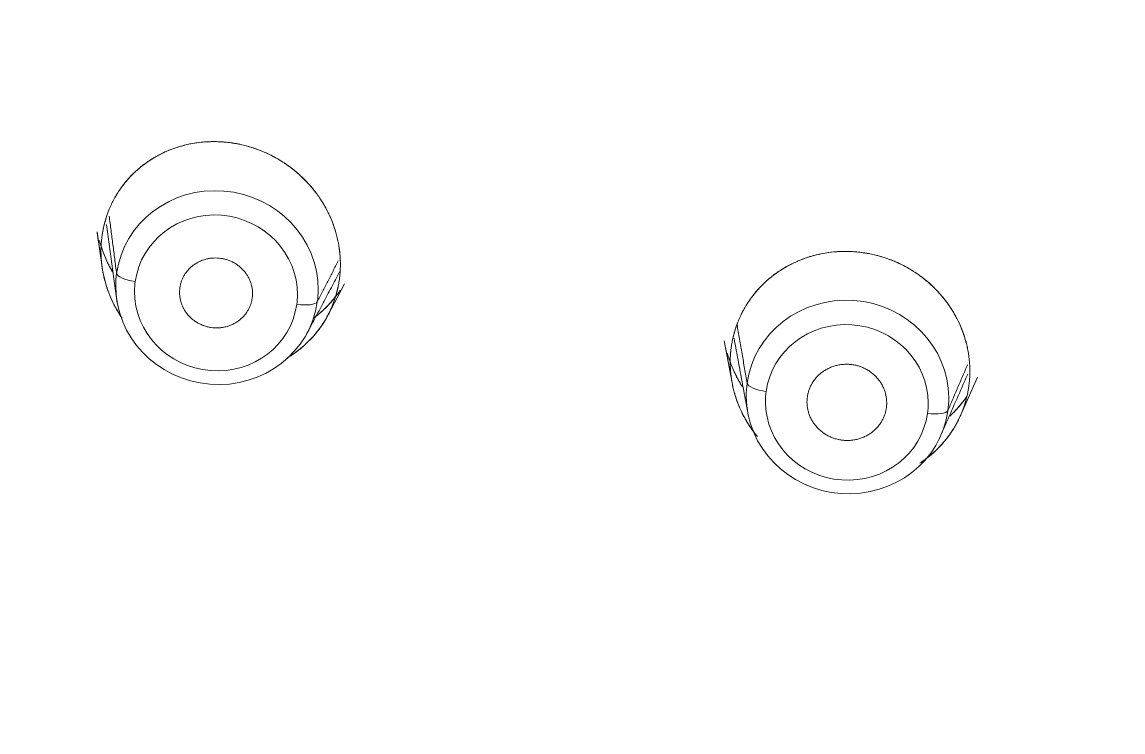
# Model space of a CAD drawing. Extents: x 6453 to 7582, y 0 to 827.
# Drawn here: x 6916.66 to 6933.23, y 492.23 to 502.9 of the extents above; entities that cross this region are included whole.
import ezdxf

# ---------------------------------------------------------------- set-up
doc = ezdxf.new("R2010")
doc.units = 0
doc.header["$LTSCALE"] = 30
doc.header["$MEASUREMENT"] = 0
doc.linetypes.add('HIDDEN2', pattern=[4.7625, 3.175, -1.5875])
doc.layers.add('1', color=7, linetype='CONTINUOUS')
doc.layers.add('2', color=1, linetype='HIDDEN2')

msp = doc.modelspace()

# ---------------------------------------------------------------- linework, layer by layer
at = {"layer": '1', "color": 7, "linetype": 'Continuous', "lineweight": 18}
for p, q in [((6917.792, 499.747), (6917.866, 499.217)), ((6917.794, 499.731), (6917.866, 499.217)), ((6921.261, 498.488), (6921.514, 498.964)), ((6921.261, 498.488), (6921.514, 498.964)), ((6921.257, 498.48), (6921.261, 498.488)), ((6927.228, 498.106), (6927.345, 497.475)), ((6927.245, 498.013), (6927.345, 497.475)), ((6930.781, 496.983), (6931.037, 497.563)), ((6930.783, 496.987), (6931.037, 497.563))]:
    msp.add_line(p, q, dxfattribs=at)
for centre, major_axis, ratio, start_param, end_param in [((6959.952, 496.519), (-59.628, 0), 0.953717, 3.141593, 6.283185), ((6959.952, 496.519), (-59.628, 0), 0.953717, 3.141593, 6.274276), ((6919.594, 498.908), (-1.502, 0.265), 0.954464, 3.300301, 6.319119), ((6919.594, 498.908), (1.502, -0.265), 0.954464, 3.177526, 3.300301), ((6919.594, 498.908), (1.502, -0.265), 0.954464, 3.300301, 6.319119), ((6919.594, 498.908), (-1.502, 0.265), 0.954464, 3.177526, 3.300301), ((6929.081, 497.263), (-1.514, 0.177), 0.954506, 3.257215, 6.263258), ((6929.081, 497.263), (-1.514, 0.177), 0.954506, 6.263258, 6.398807), ((6929.081, 497.263), (-1.514, 0.177), 0.954506, 0.115622, 3.121665), ((6929.081, 497.263), (-1.514, 0.177), 0.954506, 3.121665, 3.257215), ((6959.952, 496.519), (-59.628, 0), 0.953717, 0, 1.529457), ((6959.952, 496.519), (-59.628, 0), 0.953717, 0, 1.529457)]:
    msp.add_ellipse(centre, major_axis=major_axis, ratio=ratio, start_param=start_param, end_param=end_param, dxfattribs=at)
at = {"layer": '1', "color": 7, "linetype": 'Continuous', "lineweight": 13}
for centre, major_axis, ratio, start_param, end_param in [((6919.58, 498.828), (1.208, -0.213), 0.954464, 0.158708, 3.177526), ((6918.381, 499.088), (0.297, -0.041), 0.298133, 3.222548, 4.701161), ((6919.58, 498.828), (1.208, -0.213), 0.954464, 3.177526, 3.300301), ((6919.58, 498.828), (1.208, -0.213), 0.954464, 3.300301, 6.319119), ((6919.58, 498.828), (1.208, -0.213), 0.954464, 0.035933, 0.158708), ((6920.81, 498.744), (0.297, -0.041), 0.298133, 4.701161, 6.179774), ((6929.071, 497.182), (-1.217, 0.142), 0.954506, 3.257215, 6.263258), ((6927.868, 497.436), (-0.297, 0.041), 0.298133, 0.094333, 1.577021), ((6929.071, 497.182), (-1.217, 0.142), 0.954506, 6.263258, 6.398807), ((6929.071, 497.182), (-1.217, 0.142), 0.954506, 0.115622, 3.121665), ((6929.071, 497.182), (-1.217, 0.142), 0.954506, 3.121665, 3.257215), ((6930.296, 497.106), (0.297, -0.041), 0.298133, 4.718614, 6.201302)]:
    msp.add_ellipse(centre, major_axis=major_axis, ratio=ratio, start_param=start_param, end_param=end_param, dxfattribs=at)
at = {"layer": '1', "color": 7, "linetype": 'Continuous', "lineweight": 18}
for points, knots in [([(6962.419, 439.668), (6962.999, 439.691), (6964.676, 439.78), (6967.443, 440.04), (6970.703, 440.52), (6973.93, 441.172), (6977.115, 441.992), (6980.248, 442.979), (6983.318, 444.129), (6986.318, 445.439), (6989.237, 446.905), (6992.067, 448.523), (6994.799, 450.287), (6997.425, 452.192), (6999.937, 454.232), (7002.327, 456.402), (7004.588, 458.694), (7006.713, 461.101), (7008.695, 463.617), (7010.529, 466.233), (7012.208, 468.942), (7013.729, 471.735), (7015.085, 474.604), (7016.274, 477.54), (7017.291, 480.534), (7018.133, 483.576), (7018.799, 486.659), (7019.284, 489.772), (7019.59, 492.905), (7019.713, 496.05), (7019.655, 499.196), (7019.414, 502.335), (7018.993, 505.456), (7018.391, 508.55), (7017.612, 511.608), (7016.657, 514.62), (7015.53, 517.578), (7014.233, 520.471), (7012.77, 523.292), (7011.147, 526.031), (7009.368, 528.681), (7007.439, 531.234), (7005.364, 533.681), (7003.152, 536.015), (7000.807, 538.229), (6998.339, 540.316), (6995.753, 542.27), (6993.058, 544.085), (6990.263, 545.755), (6987.375, 547.276), (6984.403, 548.643), (6981.357, 549.85), (6978.245, 550.896), (6975.078, 551.776), (6971.865, 552.489), (6968.616, 553.031), (6965.34, 553.401), (6962.047, 553.598), (6958.749, 553.622), (6955.453, 553.471), (6952.172, 553.148), (6948.914, 552.652), (6945.69, 551.986), (6942.51, 551.151), (6939.382, 550.149), (6936.317, 548.985), (6933.324, 547.661), (6930.413, 546.181), (6927.591, 544.551), (6924.868, 542.774), (6922.252, 540.857), (6919.75, 538.805), (6917.371, 536.624), (6915.122, 534.322), (6913.01, 531.904), (6911.04, 529.379), (6909.22, 526.755), (6907.554, 524.038), (6906.048, 521.238), (6904.706, 518.363), (6903.532, 515.422), (6902.531, 512.423), (6901.704, 509.377), (6901.055, 506.291), (6900.585, 503.176), (6900.295, 500.041), (6900.188, 496.896), (6900.263, 493.75), (6900.519, 490.612), (6900.956, 487.493), (6901.573, 484.402), (6902.368, 481.348), (6903.339, 478.34), (6904.481, 475.388), (6905.793, 472.5), (6907.27, 469.686), (6908.907, 466.954), (6910.699, 464.313), (6912.642, 461.769), (6914.729, 459.332), (6916.953, 457.008), (6919.309, 454.805), (6921.788, 452.73), (6924.384, 450.788), (6927.088, 448.985), (6929.892, 447.328), (6932.788, 445.82), (6935.766, 444.468), (6938.818, 443.274), (6941.935, 442.243), (6945.107, 441.377), (6948.323, 440.68), (6951.575, 440.153), (6954.634, 439.822), (6956.606, 439.702), (6957.484, 439.668)], [0, 0, 0, 0, 0.004702, 0.013606, 0.022511, 0.031416, 0.040321, 0.049226, 0.058131, 0.067035, 0.07594, 0.084844, 0.093748, 0.102652, 0.111556, 0.120459, 0.129362, 0.138265, 0.147168, 0.15607, 0.164972, 0.173874, 0.182775, 0.191676, 0.200577, 0.209478, 0.218378, 0.227279, 0.236179, 0.245079, 0.253978, 0.262878, 0.271778, 0.280678, 0.289578, 0.298478, 0.307379, 0.316279, 0.32518, 0.334081, 0.342982, 0.351884, 0.360785, 0.369687, 0.37859, 0.387493, 0.396396, 0.405299, 0.414202, 0.423106, 0.43201, 0.440914, 0.449818, 0.458723, 0.467628, 0.476532, 0.485437, 0.494342, 0.503247, 0.512152, 0.521057, 0.529962, 0.538867, 0.547772, 0.556677, 0.565582, 0.574486, 0.583391, 0.592295, 0.601199, 0.610103, 0.619007, 0.62791, 0.636813, 0.645716, 0.654619, 0.663521, 0.672423, 0.681325, 0.690226, 0.699127, 0.708028, 0.716929, 0.725829, 0.734729, 0.743629, 0.752529, 0.761429, 0.770329, 0.779229, 0.788129, 0.797029, 0.805929, 0.814829, 0.82373, 0.832631, 0.841532, 0.850433, 0.859334, 0.868236, 0.877138, 0.886041, 0.894944, 0.903847, 0.91275, 0.921653, 0.930557, 0.939461, 0.948365, 0.95727, 0.966174, 0.975079, 0.983983, 0.992888, 1, 1, 1, 1]), ([(6995.778, 451.033), (6996.33, 451.416), (6997.748, 452.443), (6999.935, 454.234), (7002.327, 456.401), (7004.588, 458.694), (7006.713, 461.101), (7008.695, 463.617), (7010.529, 466.233), (7012.208, 468.942), (7013.729, 471.735), (7015.085, 474.604), (7016.274, 477.54), (7017.291, 480.534), (7018.133, 483.576), (7018.799, 486.659), (7019.284, 489.772), (7019.59, 492.905), (7019.713, 496.05), (7019.655, 499.196), (7019.414, 502.335), (7018.993, 505.456), (7018.391, 508.55), (7017.612, 511.608), (7016.657, 514.62), (7015.53, 517.578), (7014.233, 520.471), (7012.77, 523.292), (7011.147, 526.031), (7009.368, 528.681), (7007.439, 531.234), (7005.364, 533.681), (7003.152, 536.015), (7000.807, 538.229), (6998.339, 540.316), (6995.753, 542.27), (6993.058, 544.085), (6990.263, 545.755), (6987.375, 547.276), (6984.403, 548.643), (6981.357, 549.85), (6978.245, 550.896), (6975.078, 551.776), (6971.865, 552.489), (6968.616, 553.031), (6965.34, 553.401), (6962.047, 553.598), (6958.749, 553.622), (6955.453, 553.471), (6952.172, 553.148), (6948.914, 552.652), (6945.69, 551.986), (6942.51, 551.151), (6939.382, 550.149), (6936.317, 548.985), (6933.324, 547.661), (6930.413, 546.181), (6927.591, 544.551), (6924.868, 542.774), (6922.252, 540.857), (6919.75, 538.805), (6917.371, 536.624), (6915.122, 534.322), (6913.01, 531.904), (6911.04, 529.379), (6909.22, 526.755), (6907.554, 524.038), (6906.048, 521.238), (6904.706, 518.363), (6903.532, 515.422), (6902.531, 512.423), (6901.704, 509.377), (6901.055, 506.291), (6900.585, 503.176), (6900.295, 500.041), (6900.188, 496.896), (6900.263, 493.75), (6900.519, 490.612), (6900.956, 487.493), (6901.573, 484.402), (6902.368, 481.348), (6903.339, 478.34), (6904.481, 475.388), (6905.793, 472.5), (6907.27, 469.686), (6908.907, 466.954), (6910.699, 464.313), (6912.642, 461.769), (6914.729, 459.332), (6916.954, 457.009), (6919.307, 454.804), (6921.793, 452.736), (6923.685, 451.284), (6924.774, 450.56), (6924.962, 450.437)], [0, 0, 0, 0, 0.006833, 0.017845, 0.028856, 0.039868, 0.050878, 0.061889, 0.072899, 0.083908, 0.094918, 0.105926, 0.116935, 0.127943, 0.138951, 0.149959, 0.160966, 0.171973, 0.18298, 0.193987, 0.204994, 0.216001, 0.227008, 0.238016, 0.249023, 0.26003, 0.271038, 0.282046, 0.293055, 0.304063, 0.315072, 0.326082, 0.337091, 0.348102, 0.359112, 0.370123, 0.381134, 0.392146, 0.403157, 0.414169, 0.425182, 0.436194, 0.447207, 0.45822, 0.469233, 0.480246, 0.491259, 0.502272, 0.513286, 0.524299, 0.535313, 0.546326, 0.557339, 0.568352, 0.579365, 0.590378, 0.601391, 0.612403, 0.623416, 0.634428, 0.645439, 0.656451, 0.667462, 0.678472, 0.689483, 0.700493, 0.711502, 0.722512, 0.73352, 0.744529, 0.755537, 0.766545, 0.777553, 0.78856, 0.799567, 0.810574, 0.821581, 0.832588, 0.843595, 0.854602, 0.865609, 0.876617, 0.887624, 0.898632, 0.90964, 0.920649, 0.931657, 0.942666, 0.953676, 0.964686, 0.975696, 0.986706, 0.997717, 1, 1, 1, 1]), ([(6921.451, 499.309), (6921.451, 499.312), (6921.45, 499.322), (6921.449, 499.339), (6921.447, 499.381), (6921.442, 499.445), (6921.43, 499.529), (6921.415, 499.613), (6921.389, 499.721), (6921.348, 499.854), (6921.283, 500.011), (6921.201, 500.165), (6921.107, 500.307), (6921.004, 500.437), (6920.889, 500.559), (6920.755, 500.678), (6920.615, 500.78), (6920.461, 500.873), (6920.29, 500.956), (6920.14, 501.01), (6920.024, 501.043), (6919.961, 501.058), (6919.9, 501.071), (6919.836, 501.082), (6919.76, 501.093), (6919.672, 501.1), (6919.578, 501.104), (6919.474, 501.104), (6919.355, 501.095), (6919.232, 501.078), (6919.108, 501.052), (6918.988, 501.017), (6918.856, 500.969), (6918.717, 500.904), (6918.568, 500.815), (6918.426, 500.709), (6918.295, 500.586), (6918.183, 500.455), (6918.104, 500.34), (6918.048, 500.243), (6918.009, 500.167), (6917.974, 500.09), (6917.949, 500.025), (6917.932, 499.974), (6917.92, 499.938), (6917.91, 499.903), (6917.9, 499.867), (6917.892, 499.83), (6917.884, 499.794), (6917.877, 499.758), (6917.87, 499.722), (6917.867, 499.697), (6917.865, 499.685)], [0, 0, 0, 0, 0.001803, 0.00581, 0.009823, 0.025996, 0.042159, 0.058316, 0.074465, 0.105189, 0.136756, 0.169529, 0.202699, 0.231205, 0.261617, 0.295358, 0.329775, 0.357353, 0.394681, 0.434457, 0.445167, 0.461533, 0.47083, 0.479863, 0.497282, 0.513766, 0.529238, 0.549928, 0.572381, 0.596602, 0.620391, 0.644209, 0.668056, 0.700829, 0.732491, 0.768497, 0.80367, 0.837018, 0.868942, 0.885541, 0.902128, 0.918702, 0.935264, 0.942556, 0.949823, 0.957065, 0.964282, 0.971475, 0.978643, 0.985787, 0.992906, 1, 1, 1, 1]), ([(6917.865, 499.685), (6917.866, 499.692), (6917.868, 499.706), (6917.871, 499.727), (6917.875, 499.747), (6917.879, 499.768), (6917.883, 499.788), (6917.887, 499.809), (6917.891, 499.829), (6917.896, 499.85), (6917.901, 499.87), (6917.907, 499.89), (6917.912, 499.91), (6917.918, 499.931), (6917.924, 499.951), (6917.931, 499.971), (6917.937, 499.991), (6917.951, 500.031), (6917.974, 500.09), (6918.009, 500.168), (6918.048, 500.243), (6918.105, 500.343), (6918.188, 500.462), (6918.303, 500.593), (6918.432, 500.713), (6918.622, 500.853), (6918.884, 500.992), (6919.172, 501.072), (6919.408, 501.101), (6919.588, 501.106), (6919.769, 501.093), (6919.948, 501.064), (6920.123, 501.017), (6920.292, 500.954), (6920.453, 500.877), (6920.604, 500.788), (6920.745, 500.686), (6920.875, 500.573), (6920.994, 500.448), (6921.103, 500.313), (6921.199, 500.168), (6921.28, 500.017), (6921.347, 499.859), (6921.389, 499.724), (6921.415, 499.614), (6921.43, 499.531), (6921.441, 499.447), (6921.447, 499.379), (6921.45, 499.333), (6921.45, 499.315), (6921.451, 499.309)], [0, 0, 0, 0, 0.004048, 0.008095, 0.012141, 0.016187, 0.020233, 0.02428, 0.028329, 0.032379, 0.036432, 0.040488, 0.044548, 0.048612, 0.05268, 0.056754, 0.060833, 0.064918, 0.081485, 0.098011, 0.114534, 0.131089, 0.16512, 0.198989, 0.233029, 0.267572, 0.336026, 0.403313, 0.436898, 0.470677, 0.50478, 0.53837, 0.571693, 0.605231, 0.637901, 0.670154, 0.701834, 0.73344, 0.765308, 0.797271, 0.829679, 0.861648, 0.893495, 0.92554, 0.941543, 0.957519, 0.973507, 0.989549, 0.996706, 1, 1, 1, 1]), ([(6917.865, 499.685), (6917.866, 499.692), (6917.868, 499.706), (6917.871, 499.727), (6917.875, 499.747), (6917.879, 499.768), (6917.883, 499.788), (6917.887, 499.809), (6917.891, 499.829), (6917.896, 499.85), (6917.901, 499.87), (6917.907, 499.89), (6917.912, 499.91), (6917.918, 499.931), (6917.924, 499.951), (6917.931, 499.971), (6917.937, 499.991), (6917.951, 500.031), (6917.974, 500.09), (6918.009, 500.168), (6918.048, 500.243), (6918.105, 500.343), (6918.188, 500.462), (6918.303, 500.593), (6918.432, 500.713), (6918.622, 500.853), (6918.884, 500.992), (6919.172, 501.072), (6919.408, 501.101), (6919.588, 501.106), (6919.769, 501.093), (6919.948, 501.064), (6920.123, 501.017), (6920.292, 500.954), (6920.453, 500.877), (6920.604, 500.788), (6920.745, 500.686), (6920.875, 500.573), (6920.994, 500.448), (6921.103, 500.313), (6921.199, 500.168), (6921.28, 500.017), (6921.347, 499.859), (6921.389, 499.724), (6921.415, 499.614), (6921.43, 499.531), (6921.441, 499.447), (6921.447, 499.379), (6921.45, 499.333), (6921.45, 499.315), (6921.451, 499.309)], [0, 0, 0, 0, 0.004048, 0.008095, 0.012141, 0.016187, 0.020233, 0.02428, 0.028329, 0.032379, 0.036432, 0.040488, 0.044548, 0.048612, 0.05268, 0.056754, 0.060833, 0.064918, 0.081485, 0.098011, 0.114534, 0.131089, 0.16512, 0.198989, 0.233029, 0.267572, 0.336026, 0.403313, 0.436898, 0.470677, 0.50478, 0.53837, 0.571693, 0.605231, 0.637901, 0.670154, 0.701834, 0.73344, 0.765308, 0.797271, 0.829679, 0.861648, 0.893495, 0.92554, 0.941543, 0.957519, 0.973507, 0.989549, 0.996706, 1, 1, 1, 1]), ([(6921.436, 499.03), (6921.437, 499.037), (6921.438, 499.05), (6921.441, 499.071), (6921.443, 499.091), (6921.445, 499.111), (6921.447, 499.132), (6921.448, 499.152), (6921.449, 499.173), (6921.45, 499.193), (6921.451, 499.214), (6921.451, 499.235), (6921.451, 499.256), (6921.451, 499.277), (6921.451, 499.297), (6921.45, 499.318), (6921.449, 499.339), (6921.447, 499.381), (6921.442, 499.445), (6921.43, 499.529), (6921.415, 499.613), (6921.389, 499.721), (6921.348, 499.854), (6921.283, 500.011), (6921.201, 500.165), (6921.107, 500.307), (6921.004, 500.437), (6920.889, 500.559), (6920.755, 500.678), (6920.615, 500.78), (6920.461, 500.873), (6920.29, 500.956), (6920.14, 501.01), (6920.024, 501.043), (6919.961, 501.058), (6919.9, 501.071), (6919.836, 501.082), (6919.761, 501.092), (6919.674, 501.1), (6919.58, 501.104), (6919.474, 501.104), (6919.355, 501.095), (6919.232, 501.078), (6919.108, 501.052), (6918.988, 501.017), (6918.856, 500.969), (6918.717, 500.904), (6918.568, 500.815), (6918.426, 500.709), (6918.295, 500.586), (6918.183, 500.455), (6918.104, 500.34), (6918.048, 500.243), (6918.009, 500.167), (6917.974, 500.09), (6917.949, 500.025), (6917.932, 499.974), (6917.92, 499.938), (6917.91, 499.903), (6917.9, 499.867), (6917.892, 499.83), (6917.884, 499.794), (6917.877, 499.758), (6917.87, 499.722), (6917.867, 499.697), (6917.865, 499.685)], [0, 0, 0, 0, 0.003718, 0.007442, 0.011172, 0.014908, 0.01865, 0.022399, 0.026153, 0.029913, 0.033679, 0.037451, 0.04123, 0.045014, 0.048805, 0.052602, 0.056405, 0.060214, 0.075563, 0.090904, 0.106238, 0.121566, 0.150726, 0.180687, 0.211792, 0.243274, 0.270329, 0.299194, 0.331218, 0.363883, 0.390058, 0.425486, 0.463238, 0.473403, 0.488936, 0.49776, 0.506333, 0.522865, 0.537806, 0.553196, 0.572832, 0.594143, 0.617131, 0.639709, 0.662315, 0.684949, 0.716054, 0.746104, 0.780279, 0.813661, 0.845312, 0.875612, 0.891366, 0.907109, 0.922839, 0.938558, 0.945479, 0.952376, 0.95925, 0.9661, 0.972927, 0.97973, 0.98651, 0.993267, 1, 1, 1, 1]), ([(6917.826, 499.618), (6917.843, 499.553), (6917.885, 499.425), (6917.954, 499.268), (6918.004, 499.176), (6918.022, 499.144)], [0, 0, 0, 0, 0.394803, 0.787668, 1, 1, 1, 1]), ([(6918.152, 498.47), (6918.137, 498.494), (6918.09, 498.568), (6918.021, 498.696), (6917.953, 498.858), (6917.911, 498.995), (6917.885, 499.106), (6917.87, 499.189), (6917.858, 499.273), (6917.853, 499.343), (6917.85, 499.398), (6917.849, 499.44), (6917.849, 499.481), (6917.85, 499.522), (6917.852, 499.563), (6917.856, 499.604), (6917.86, 499.644), (6917.863, 499.672), (6917.865, 499.685)], [0, 0, 0, 0, 0.065072, 0.201952, 0.337041, 0.47227, 0.538849, 0.605291, 0.671739, 0.738334, 0.771131, 0.803869, 0.836566, 0.869238, 0.901901, 0.934571, 0.967265, 1, 1, 1, 1]), ([(6918.152, 498.47), (6918.137, 498.494), (6918.09, 498.568), (6918.021, 498.696), (6917.953, 498.858), (6917.911, 498.995), (6917.885, 499.106), (6917.87, 499.189), (6917.858, 499.273), (6917.853, 499.343), (6917.85, 499.398), (6917.849, 499.44), (6917.849, 499.481), (6917.85, 499.522), (6917.852, 499.563), (6917.856, 499.604), (6917.86, 499.644), (6917.863, 499.672), (6917.865, 499.685)], [0, 0, 0, 0, 0.065072, 0.201952, 0.337041, 0.47227, 0.538849, 0.605291, 0.671739, 0.738334, 0.771131, 0.803869, 0.836566, 0.869238, 0.901901, 0.934571, 0.967265, 1, 1, 1, 1]), ([(6917.865, 499.685), (6917.864, 499.678), (6917.862, 499.665), (6917.86, 499.645), (6917.858, 499.625), (6917.856, 499.605), (6917.854, 499.584), (6917.853, 499.564), (6917.852, 499.543), (6917.851, 499.523), (6917.85, 499.502), (6917.849, 499.482), (6917.849, 499.461), (6917.849, 499.44), (6917.85, 499.42), (6917.85, 499.399), (6917.851, 499.378), (6917.853, 499.336), (6917.858, 499.273), (6917.87, 499.19), (6917.885, 499.106), (6917.91, 498.998), (6917.952, 498.863), (6918.018, 498.703), (6918.091, 498.565), (6918.144, 498.482), (6918.166, 498.45)], [0, 0, 0, 0, 0.015846, 0.031717, 0.047613, 0.063535, 0.079482, 0.095455, 0.111452, 0.127476, 0.143524, 0.159598, 0.175698, 0.191823, 0.207973, 0.224149, 0.24035, 0.256577, 0.321941, 0.387284, 0.452606, 0.517908, 0.644906, 0.776122, 0.912983, 1, 1, 1, 1]), ([(6917.865, 499.685), (6917.864, 499.678), (6917.862, 499.665), (6917.86, 499.644), (6917.858, 499.623), (6917.856, 499.603), (6917.854, 499.582), (6917.852, 499.561), (6917.851, 499.54), (6917.85, 499.519), (6917.85, 499.498), (6917.849, 499.477), (6917.849, 499.436), (6917.851, 499.376), (6917.856, 499.296), (6917.866, 499.216), (6917.883, 499.111), (6917.914, 498.981), (6917.965, 498.827), (6918.032, 498.673), (6918.098, 498.554), (6918.141, 498.487), (6918.153, 498.469)], [0, 0, 0, 0, 0.016506, 0.033043, 0.04961, 0.066208, 0.082837, 0.099497, 0.116188, 0.132909, 0.149661, 0.166445, 0.183259, 0.246404, 0.309659, 0.373023, 0.436497, 0.559887, 0.686558, 0.816053, 0.948459, 1, 1, 1, 1]), ([(6917.851, 499.53), (6917.859, 499.506), (6917.888, 499.422), (6917.933, 499.314), (6917.974, 499.232), (6917.987, 499.207)], [0, 0, 0, 0, 0.216369, 0.756981, 1, 1, 1, 1]), ([(6917.988, 499.206), (6917.973, 499.235), (6917.93, 499.321), (6917.885, 499.43), (6917.858, 499.51), (6917.852, 499.53)], [0, 0, 0, 0, 0.282829, 0.814254, 1, 1, 1, 1]), ([(6918.02, 499.146), (6918, 499.182), (6917.951, 499.275), (6917.909, 499.372), (6917.886, 499.431)], [0, 0, 0, 0, 0.390832, 1, 1, 1, 1]), ([(6927.332, 498.011), (6927.333, 498.017), (6927.335, 498.031), (6927.338, 498.051), (6927.342, 498.072), (6927.345, 498.092), (6927.349, 498.112), (6927.353, 498.132), (6927.358, 498.152), (6927.363, 498.172), (6927.368, 498.192), (6927.373, 498.212), (6927.378, 498.232), (6927.384, 498.252), (6927.39, 498.272), (6927.396, 498.291), (6927.403, 498.311), (6927.409, 498.33), (6927.424, 498.371), (6927.448, 498.431), (6927.484, 498.51), (6927.525, 498.587), (6927.585, 498.687), (6927.669, 498.806), (6927.784, 498.936), (6927.912, 499.054), (6928.052, 499.158), (6928.202, 499.247), (6928.361, 499.322), (6928.527, 499.38), (6928.7, 499.422), (6928.877, 499.448), (6929.058, 499.455), (6929.239, 499.446), (6929.419, 499.419), (6929.594, 499.376), (6929.763, 499.316), (6929.925, 499.242), (6930.076, 499.155), (6930.218, 499.055), (6930.348, 498.944), (6930.467, 498.823), (6930.574, 498.692), (6930.668, 498.553), (6930.749, 498.405), (6930.815, 498.251), (6930.858, 498.117), (6930.885, 498.009), (6930.9, 497.926), (6930.912, 497.843), (6930.918, 497.775), (6930.921, 497.722), (6930.922, 497.685), (6930.922, 497.647), (6930.922, 497.61), (6930.921, 497.573), (6930.918, 497.536), (6930.915, 497.499), (6930.912, 497.462), (6930.908, 497.437), (6930.907, 497.425)], [0, 0, 0, 0, 0.003802, 0.0076, 0.011396, 0.01519, 0.018982, 0.022773, 0.026564, 0.030354, 0.034144, 0.037935, 0.041727, 0.045521, 0.049317, 0.053115, 0.056916, 0.060721, 0.064529, 0.080638, 0.09672, 0.112811, 0.128947, 0.161039, 0.193129, 0.224885, 0.256654, 0.288242, 0.31984, 0.351607, 0.383225, 0.415196, 0.447226, 0.479494, 0.511374, 0.542996, 0.574614, 0.605658, 0.636433, 0.66671, 0.696891, 0.726899, 0.756741, 0.786758, 0.81672, 0.847037, 0.877323, 0.892618, 0.907873, 0.923129, 0.938426, 0.94529, 0.95214, 0.958979, 0.965811, 0.97264, 0.97947, 0.986304, 0.993146, 1, 1, 1, 1]), ([(6927.332, 498.011), (6927.333, 498.017), (6927.335, 498.031), (6927.338, 498.051), (6927.342, 498.072), (6927.345, 498.092), (6927.349, 498.112), (6927.353, 498.132), (6927.358, 498.152), (6927.363, 498.172), (6927.368, 498.192), (6927.373, 498.212), (6927.378, 498.232), (6927.384, 498.252), (6927.39, 498.272), (6927.396, 498.291), (6927.403, 498.311), (6927.409, 498.33), (6927.424, 498.371), (6927.448, 498.431), (6927.484, 498.51), (6927.525, 498.587), (6927.585, 498.687), (6927.669, 498.806), (6927.784, 498.936), (6927.912, 499.054), (6928.052, 499.158), (6928.202, 499.247), (6928.361, 499.322), (6928.527, 499.38), (6928.7, 499.422), (6928.877, 499.448), (6929.058, 499.455), (6929.239, 499.446), (6929.419, 499.419), (6929.594, 499.376), (6929.763, 499.316), (6929.925, 499.242), (6930.076, 499.155), (6930.218, 499.055), (6930.348, 498.944), (6930.467, 498.823), (6930.574, 498.692), (6930.668, 498.553), (6930.749, 498.405), (6930.815, 498.251), (6930.858, 498.117), (6930.885, 498.009), (6930.9, 497.926), (6930.912, 497.843), (6930.918, 497.775), (6930.921, 497.722), (6930.922, 497.685), (6930.922, 497.647), (6930.922, 497.61), (6930.921, 497.573), (6930.918, 497.536), (6930.915, 497.499), (6930.912, 497.462), (6930.908, 497.437), (6930.907, 497.425)], [0, 0, 0, 0, 0.003802, 0.0076, 0.011396, 0.01519, 0.018982, 0.022773, 0.026564, 0.030354, 0.034144, 0.037935, 0.041727, 0.045521, 0.049317, 0.053115, 0.056916, 0.060721, 0.064529, 0.080638, 0.09672, 0.112811, 0.128947, 0.161039, 0.193129, 0.224885, 0.256654, 0.288242, 0.31984, 0.351607, 0.383225, 0.415196, 0.447226, 0.479494, 0.511374, 0.542996, 0.574614, 0.605658, 0.636433, 0.66671, 0.696891, 0.726899, 0.756741, 0.786758, 0.81672, 0.847037, 0.877323, 0.892618, 0.907873, 0.923129, 0.938426, 0.94529, 0.95214, 0.958979, 0.965811, 0.97264, 0.97947, 0.986304, 0.993146, 1, 1, 1, 1]), ([(6930.907, 497.425), (6930.908, 497.431), (6930.909, 497.445), (6930.912, 497.465), (6930.914, 497.485), (6930.916, 497.506), (6930.918, 497.526), (6930.919, 497.547), (6930.92, 497.568), (6930.921, 497.588), (6930.922, 497.609), (6930.922, 497.63), (6930.922, 497.65), (6930.922, 497.671), (6930.922, 497.692), (6930.921, 497.713), (6930.92, 497.734), (6930.918, 497.776), (6930.912, 497.84), (6930.901, 497.924), (6930.885, 498.008), (6930.859, 498.114), (6930.818, 498.245), (6930.753, 498.398), (6930.672, 498.548), (6930.579, 498.686), (6930.476, 498.813), (6930.361, 498.933), (6930.227, 499.048), (6930.088, 499.147), (6929.933, 499.238), (6929.763, 499.318), (6929.613, 499.369), (6929.497, 499.399), (6929.431, 499.414), (6929.367, 499.426), (6929.301, 499.436), (6929.223, 499.445), (6929.137, 499.451), (6929.026, 499.454), (6928.88, 499.448), (6928.72, 499.425), (6928.577, 499.393), (6928.457, 499.356), (6928.327, 499.306), (6928.191, 499.241), (6928.046, 499.154), (6927.907, 499.05), (6927.777, 498.929), (6927.664, 498.8), (6927.583, 498.684), (6927.524, 498.587), (6927.483, 498.509), (6927.447, 498.428), (6927.42, 498.362), (6927.402, 498.309), (6927.39, 498.272), (6927.379, 498.235), (6927.369, 498.198), (6927.36, 498.161), (6927.351, 498.123), (6927.344, 498.086), (6927.337, 498.048), (6927.334, 498.023), (6927.332, 498.011)], [0, 0, 0, 0, 0.003751, 0.007508, 0.011272, 0.015041, 0.018817, 0.022599, 0.026387, 0.030181, 0.033981, 0.037788, 0.041601, 0.04542, 0.049245, 0.053076, 0.056914, 0.060758, 0.076249, 0.091732, 0.107206, 0.122673, 0.151583, 0.181273, 0.212079, 0.24325, 0.270298, 0.299112, 0.331027, 0.36355, 0.389385, 0.425364, 0.46253, 0.472625, 0.488604, 0.498069, 0.50708, 0.523967, 0.539236, 0.552777, 0.583132, 0.616777, 0.639319, 0.661789, 0.684188, 0.71451, 0.743356, 0.7765, 0.809235, 0.840612, 0.87106, 0.887325, 0.903601, 0.919889, 0.936189, 0.943367, 0.950524, 0.957658, 0.96477, 0.97186, 0.978928, 0.985974, 0.992998, 1, 1, 1, 1]), ([(6930.907, 497.425), (6930.908, 497.431), (6930.909, 497.445), (6930.912, 497.465), (6930.914, 497.485), (6930.916, 497.506), (6930.918, 497.526), (6930.919, 497.547), (6930.92, 497.568), (6930.921, 497.588), (6930.922, 497.609), (6930.922, 497.63), (6930.922, 497.65), (6930.922, 497.671), (6930.922, 497.692), (6930.921, 497.713), (6930.92, 497.734), (6930.918, 497.776), (6930.912, 497.84), (6930.901, 497.924), (6930.885, 498.008), (6930.859, 498.114), (6930.818, 498.245), (6930.753, 498.398), (6930.672, 498.548), (6930.579, 498.686), (6930.476, 498.813), (6930.361, 498.933), (6930.227, 499.048), (6930.088, 499.147), (6929.933, 499.238), (6929.763, 499.318), (6929.613, 499.369), (6929.497, 499.399), (6929.431, 499.414), (6929.367, 499.426), (6929.301, 499.436), (6929.224, 499.445), (6929.137, 499.451), (6929.026, 499.454), (6928.88, 499.448), (6928.72, 499.425), (6928.577, 499.393), (6928.457, 499.356), (6928.327, 499.306), (6928.191, 499.241), (6928.046, 499.154), (6927.907, 499.05), (6927.777, 498.929), (6927.664, 498.8), (6927.583, 498.684), (6927.524, 498.587), (6927.483, 498.509), (6927.447, 498.428), (6927.42, 498.362), (6927.402, 498.309), (6927.39, 498.272), (6927.379, 498.235), (6927.369, 498.198), (6927.36, 498.161), (6927.351, 498.123), (6927.344, 498.086), (6927.337, 498.048), (6927.334, 498.023), (6927.332, 498.011)], [0, 0, 0, 0, 0.003751, 0.007508, 0.011272, 0.015041, 0.018817, 0.022599, 0.026387, 0.030181, 0.033981, 0.037788, 0.041601, 0.04542, 0.049245, 0.053076, 0.056914, 0.060758, 0.076249, 0.091732, 0.107206, 0.122673, 0.151583, 0.181273, 0.212079, 0.24325, 0.270298, 0.299112, 0.331027, 0.36355, 0.389385, 0.425364, 0.46253, 0.472625, 0.488604, 0.498069, 0.50708, 0.523967, 0.539199, 0.552777, 0.583132, 0.616777, 0.639319, 0.661789, 0.684188, 0.71451, 0.743356, 0.7765, 0.809235, 0.840612, 0.87106, 0.887325, 0.903601, 0.919889, 0.936189, 0.943367, 0.950524, 0.957658, 0.96477, 0.97186, 0.978928, 0.985974, 0.992998, 1, 1, 1, 1]), ([(6920.65, 497.851), (6920.686, 497.872), (6920.771, 497.927), (6920.896, 498.024), (6921.019, 498.144), (6921.126, 498.271), (6921.203, 498.385), (6921.257, 498.48), (6921.295, 498.554), (6921.329, 498.631), (6921.354, 498.696), (6921.372, 498.749), (6921.384, 498.789), (6921.395, 498.829), (6921.405, 498.869), (6921.414, 498.909), (6921.423, 498.949), (6921.43, 498.99), (6921.434, 499.017), (6921.436, 499.03)], [0, 0, 0, 0, 0.085893, 0.205064, 0.322871, 0.436167, 0.546417, 0.603583, 0.66079, 0.718041, 0.775341, 0.803737, 0.832043, 0.860259, 0.888385, 0.916421, 0.944369, 0.972228, 1, 1, 1, 1]), ([(6921.436, 499.03), (6921.435, 499.023), (6921.433, 499.01), (6921.43, 498.989), (6921.426, 498.968), (6921.422, 498.948), (6921.418, 498.928), (6921.414, 498.907), (6921.409, 498.887), (6921.405, 498.867), (6921.4, 498.847), (6921.394, 498.827), (6921.389, 498.807), (6921.383, 498.787), (6921.377, 498.767), (6921.371, 498.747), (6921.364, 498.727), (6921.35, 498.688), (6921.328, 498.629), (6921.294, 498.553), (6921.257, 498.479), (6921.202, 498.383), (6921.123, 498.267), (6921.015, 498.139), (6920.893, 498.022), (6920.79, 497.942), (6920.728, 497.9), (6920.714, 497.891)], [0, 0, 0, 0, 0.014905, 0.029798, 0.044682, 0.059559, 0.074432, 0.089304, 0.104177, 0.119053, 0.133935, 0.148826, 0.163728, 0.178643, 0.193574, 0.208524, 0.223495, 0.23849, 0.298526, 0.358389, 0.418241, 0.478244, 0.598968, 0.719691, 0.841307, 0.963804, 1, 1, 1, 1]), ([(6921.436, 499.03), (6921.435, 499.023), (6921.433, 499.01), (6921.43, 498.989), (6921.426, 498.968), (6921.422, 498.948), (6921.418, 498.928), (6921.414, 498.907), (6921.409, 498.887), (6921.405, 498.867), (6921.4, 498.847), (6921.394, 498.827), (6921.389, 498.807), (6921.383, 498.787), (6921.377, 498.767), (6921.371, 498.747), (6921.364, 498.727), (6921.35, 498.688), (6921.328, 498.629), (6921.294, 498.553), (6921.257, 498.479), (6921.202, 498.383), (6921.123, 498.267), (6921.015, 498.139), (6920.893, 498.022), (6920.79, 497.942), (6920.728, 497.9), (6920.714, 497.891)], [0, 0, 0, 0, 0.014905, 0.029798, 0.044682, 0.059559, 0.074432, 0.089304, 0.104177, 0.119053, 0.133935, 0.148826, 0.163728, 0.178643, 0.193574, 0.208524, 0.223495, 0.23849, 0.298526, 0.358389, 0.418241, 0.478244, 0.598968, 0.719691, 0.841307, 0.963804, 1, 1, 1, 1]), ([(6920.718, 497.893), (6920.748, 497.913), (6920.823, 497.966), (6920.935, 498.06), (6921.049, 498.177), (6921.148, 498.301), (6921.219, 498.411), (6921.269, 498.502), (6921.304, 498.574), (6921.336, 498.648), (6921.359, 498.711), (6921.375, 498.761), (6921.387, 498.799), (6921.397, 498.837), (6921.407, 498.876), (6921.416, 498.914), (6921.423, 498.953), (6921.43, 498.991), (6921.434, 499.017), (6921.436, 499.03)], [0, 0, 0, 0, 0.078294, 0.197968, 0.316046, 0.430335, 0.541701, 0.599504, 0.657321, 0.715155, 0.77301, 0.801694, 0.830289, 0.858794, 0.887211, 0.915539, 0.94378, 0.971934, 1, 1, 1, 1]), ([(6921.053, 498.453), (6921.069, 498.465), (6921.117, 498.503), (6921.192, 498.568), (6921.276, 498.651), (6921.364, 498.751), (6921.421, 498.825), (6921.451, 498.87)], [0, 0, 0, 0, 0.106607, 0.311695, 0.51566, 0.719362, 1, 1, 1, 1]), ([(6921.131, 498.516), (6921.14, 498.523), (6921.196, 498.571), (6921.28, 498.653), (6921.348, 498.733), (6921.375, 498.767)], [0, 0, 0, 0, 0.102578, 0.622771, 1, 1, 1, 1]), ([(6921.346, 498.732), (6921.311, 498.69), (6921.233, 498.605), (6921.131, 498.513), (6921.065, 498.461), (6921.046, 498.447)], [0, 0, 0, 0, 0.396418, 0.829707, 1, 1, 1, 1]), ([(6921.278, 498.655), (6921.241, 498.616), (6921.193, 498.569), (6921.142, 498.524), (6921.131, 498.515)], [0, 0, 0, 0, 0.800049, 1, 1, 1, 1]), ([(6927.717, 496.678), (6927.708, 496.689), (6927.663, 496.746), (6927.588, 496.853), (6927.501, 497.005), (6927.43, 497.164), (6927.385, 497.301), (6927.357, 497.413), (6927.34, 497.498), (6927.328, 497.583), (6927.321, 497.653), (6927.318, 497.707), (6927.317, 497.745), (6927.316, 497.783), (6927.317, 497.821), (6927.318, 497.859), (6927.32, 497.897), (6927.323, 497.935), (6927.327, 497.973), (6927.33, 497.998), (6927.332, 498.011)], [0, 0, 0, 0, 0.028725, 0.14993, 0.27113, 0.392107, 0.513224, 0.573902, 0.634521, 0.695213, 0.756106, 0.783326, 0.81049, 0.837609, 0.864693, 0.891755, 0.918806, 0.945856, 0.972917, 1, 1, 1, 1]), ([(6927.717, 496.678), (6927.708, 496.689), (6927.663, 496.746), (6927.588, 496.853), (6927.501, 497.005), (6927.43, 497.164), (6927.385, 497.301), (6927.357, 497.413), (6927.34, 497.498), (6927.328, 497.583), (6927.321, 497.653), (6927.318, 497.707), (6927.317, 497.745), (6927.316, 497.783), (6927.317, 497.821), (6927.318, 497.859), (6927.32, 497.897), (6927.323, 497.935), (6927.327, 497.973), (6927.33, 497.998), (6927.332, 498.011)], [0, 0, 0, 0, 0.028725, 0.14993, 0.27113, 0.392107, 0.513224, 0.573902, 0.634521, 0.695213, 0.756106, 0.783326, 0.81049, 0.837609, 0.864693, 0.891755, 0.918806, 0.945856, 0.972917, 1, 1, 1, 1]), ([(6927.332, 498.011), (6927.331, 498.004), (6927.329, 497.99), (6927.327, 497.969), (6927.325, 497.948), (6927.323, 497.928), (6927.321, 497.907), (6927.319, 497.886), (6927.318, 497.865), (6927.317, 497.843), (6927.317, 497.822), (6927.316, 497.801), (6927.316, 497.78), (6927.317, 497.758), (6927.317, 497.737), (6927.318, 497.716), (6927.319, 497.694), (6927.321, 497.651), (6927.327, 497.586), (6927.34, 497.5), (6927.357, 497.414), (6927.384, 497.305), (6927.428, 497.171), (6927.497, 497.014), (6927.584, 496.859), (6927.662, 496.748), (6927.709, 496.689), (6927.717, 496.678)], [0, 0, 0, 0, 0.014839, 0.029706, 0.0446, 0.059522, 0.074471, 0.089448, 0.104452, 0.119484, 0.134543, 0.14963, 0.164744, 0.179885, 0.195054, 0.210251, 0.225475, 0.240726, 0.302212, 0.363707, 0.425209, 0.486721, 0.601685, 0.72061, 0.844844, 0.971156, 1, 1, 1, 1]), ([(6927.332, 498.011), (6927.331, 498.004), (6927.329, 497.99), (6927.327, 497.97), (6927.325, 497.949), (6927.323, 497.929), (6927.321, 497.908), (6927.32, 497.887), (6927.318, 497.867), (6927.318, 497.846), (6927.317, 497.825), (6927.316, 497.804), (6927.316, 497.763), (6927.318, 497.701), (6927.324, 497.618), (6927.334, 497.536), (6927.353, 497.429), (6927.385, 497.297), (6927.435, 497.154), (6927.494, 497.023), (6927.57, 496.883), (6927.648, 496.765), (6927.708, 496.689), (6927.725, 496.669)], [0, 0, 0, 0, 0.014496, 0.029022, 0.043578, 0.058164, 0.07278, 0.087425, 0.1021, 0.116805, 0.13154, 0.146305, 0.1611, 0.219006, 0.277055, 0.335247, 0.393582, 0.504734, 0.618118, 0.709267, 0.802269, 0.946271, 1, 1, 1, 1]), ([(6927.272, 497.922), (6927.29, 497.859), (6927.334, 497.734), (6927.412, 497.566), (6927.471, 497.462), (6927.5, 497.417)], [0, 0, 0, 0, 0.357538, 0.714782, 1, 1, 1, 1]), ([(6927.272, 497.922), (6927.29, 497.859), (6927.334, 497.734), (6927.412, 497.566), (6927.471, 497.462), (6927.5, 497.417)], [0, 0, 0, 0, 0.357538, 0.714782, 1, 1, 1, 1]), ([(6927.499, 497.419), (6927.468, 497.468), (6927.421, 497.549), (6927.381, 497.633), (6927.366, 497.666)], [0, 0, 0, 0, 0.611228, 1, 1, 1, 1]), ([(6927.499, 497.419), (6927.468, 497.468), (6927.421, 497.549), (6927.381, 497.633), (6927.366, 497.666)], [0, 0, 0, 0, 0.611398, 1, 1, 1, 1]), ([(6930.172, 496.27), (6930.193, 496.284), (6930.262, 496.331), (6930.373, 496.42), (6930.495, 496.541), (6930.601, 496.671), (6930.678, 496.785), (6930.731, 496.88), (6930.768, 496.954), (6930.802, 497.03), (6930.826, 497.095), (6930.844, 497.147), (6930.856, 497.186), (6930.867, 497.226), (6930.877, 497.265), (6930.886, 497.305), (6930.894, 497.345), (6930.901, 497.385), (6930.905, 497.411), (6930.907, 497.425)], [0, 0, 0, 0, 0.052937, 0.176892, 0.299481, 0.417464, 0.532323, 0.591245, 0.650213, 0.709229, 0.768295, 0.797575, 0.826764, 0.855862, 0.884869, 0.913787, 0.942614, 0.971352, 1, 1, 1, 1]), ([(6930.907, 497.425), (6930.906, 497.418), (6930.904, 497.404), (6930.901, 497.384), (6930.897, 497.364), (6930.894, 497.344), (6930.89, 497.324), (6930.885, 497.304), (6930.881, 497.284), (6930.876, 497.264), (6930.871, 497.244), (6930.866, 497.224), (6930.861, 497.205), (6930.855, 497.185), (6930.849, 497.165), (6930.843, 497.146), (6930.837, 497.126), (6930.823, 497.087), (6930.801, 497.029), (6930.768, 496.954), (6930.731, 496.88), (6930.677, 496.783), (6930.599, 496.667), (6930.491, 496.537), (6930.37, 496.418), (6930.266, 496.335), (6930.204, 496.292), (6930.19, 496.282)], [0, 0, 0, 0, 0.014763, 0.029513, 0.044252, 0.058984, 0.07371, 0.088433, 0.103156, 0.117881, 0.132611, 0.147348, 0.162094, 0.176853, 0.191626, 0.206416, 0.221226, 0.236058, 0.29587, 0.355522, 0.415179, 0.475004, 0.596024, 0.716945, 0.838862, 0.961892, 1, 1, 1, 1]), ([(6930.907, 497.425), (6930.906, 497.418), (6930.904, 497.404), (6930.901, 497.384), (6930.897, 497.364), (6930.894, 497.344), (6930.89, 497.324), (6930.885, 497.304), (6930.881, 497.284), (6930.876, 497.264), (6930.871, 497.244), (6930.866, 497.224), (6930.861, 497.205), (6930.855, 497.185), (6930.849, 497.165), (6930.843, 497.146), (6930.837, 497.126), (6930.823, 497.087), (6930.801, 497.029), (6930.768, 496.954), (6930.731, 496.88), (6930.677, 496.783), (6930.599, 496.667), (6930.491, 496.537), (6930.37, 496.418), (6930.266, 496.335), (6930.204, 496.292), (6930.19, 496.282)], [0, 0, 0, 0, 0.014763, 0.029513, 0.044252, 0.058984, 0.07371, 0.088433, 0.103156, 0.117881, 0.132611, 0.147348, 0.162094, 0.176853, 0.191626, 0.206416, 0.221226, 0.236058, 0.29587, 0.355522, 0.415179, 0.475004, 0.596024, 0.716945, 0.838862, 0.961892, 1, 1, 1, 1]), ([(6930.192, 496.284), (6930.223, 496.304), (6930.298, 496.359), (6930.411, 496.456), (6930.524, 496.574), (6930.622, 496.7), (6930.693, 496.81), (6930.743, 496.902), (6930.777, 496.973), (6930.808, 497.046), (6930.831, 497.108), (6930.847, 497.159), (6930.859, 497.196), (6930.869, 497.234), (6930.878, 497.272), (6930.887, 497.31), (6930.894, 497.348), (6930.901, 497.386), (6930.905, 497.412), (6930.907, 497.425)], [0, 0, 0, 0, 0.079693, 0.199722, 0.318205, 0.432833, 0.544543, 0.601966, 0.659409, 0.716872, 0.774357, 0.802864, 0.831285, 0.859619, 0.887866, 0.916028, 0.944104, 0.972095, 1, 1, 1, 1]), ([(6930.848, 497.234), (6930.844, 497.228), (6930.804, 497.173), (6930.731, 497.084), (6930.655, 497.007), (6930.62, 496.974)], [0, 0, 0, 0, 0.067697, 0.583549, 1, 1, 1, 1]), ([(6930.848, 497.234), (6930.844, 497.228), (6930.804, 497.173), (6930.731, 497.084), (6930.655, 497.007), (6930.62, 496.974)], [0, 0, 0, 0, 0.067724, 0.58358, 1, 1, 1, 1]), ([(6930.667, 497.02), (6930.683, 497.036), (6930.74, 497.096), (6930.808, 497.178), (6930.857, 497.246), (6930.87, 497.265)], [0, 0, 0, 0, 0.211429, 0.782106, 1, 1, 1, 1]), ([(6930.667, 497.02), (6930.683, 497.036), (6930.74, 497.096), (6930.808, 497.178), (6930.857, 497.246), (6930.87, 497.265)], [0, 0, 0, 0, 0.211429, 0.782106, 1, 1, 1, 1])]:
    msp.add_open_spline(points, degree=3, knots=knots, dxfattribs=at)
for points, weights, knots in [([(7019.58, 496.519), (7019.58, 553.388), (6959.952, 553.388), (6900.323, 553.388), (6900.323, 496.519)], [1, 0.707106781187, 1, 0.707106781187, 1], [0, 0, 0, 0.5, 0.5, 1, 1, 1]), ([(7019.58, 496.519), (7019.58, 553.388), (6959.952, 553.388), (6900.852, 553.388), (6900.326, 497.026)], [1, 0.707106781187, 1, 0.708948655878, 0.996339416072], [0, 0, 0, 0.501577, 0.501577, 1, 1, 1]), ([(6919.036, 498.905), (6919.107, 499.425), (6919.652, 499.348), (6920.196, 499.271), (6920.125, 498.751)], [1, 0.707106781187, 1, 0.707106781187, 1], [0, 0, 0, 0.5, 0.5, 1, 1, 1]), ([(6919.036, 498.905), (6918.964, 498.385), (6919.508, 498.308), (6920.053, 498.231), (6920.125, 498.751)], [1, 0.707106781187, 1, 0.707106781187, 1], [0, 0, 0, 0.5, 0.5, 1, 1, 1]), ([(6928.477, 497.263), (6928.555, 497.83), (6929.15, 497.75), (6929.744, 497.669), (6929.666, 497.101)], [1, 0.707106781187, 1, 0.707106781187, 1], [0, 0, 0, 0.5, 0.5, 1, 1, 1]), ([(6929.666, 497.101), (6929.588, 496.534), (6928.993, 496.615), (6928.399, 496.696), (6928.477, 497.263)], [1, 0.707106781186, 1, 0.707106781186, 1], [0, 0, 0, 0.5, 0.5, 1, 1, 1])]:
    msp.add_rational_spline(points, weights, degree=2, knots=knots, dxfattribs=at)
at = {"layer": '1', "color": 7, "linetype": 'Continuous', "lineweight": 13}
for points in [[(6918.084, 499.122), (6917.973, 499.985)], [(6921.419, 499.31), (6921.104, 498.694)], [(6927.571, 497.469), (6927.419, 498.354)], [(6930.886, 497.745), (6930.591, 497.058)]]:
    msp.add_open_spline(points, degree=1, dxfattribs=at)
at = {"layer": '1', "color": 7, "linetype": 'Continuous', "lineweight": 18}
for points in [[(6917.93, 499.858), (6918.095, 498.674)], [(6920.944, 498.212), (6921.439, 499.143)], [(6927.374, 498.146), (6927.588, 496.988)], [(6930.459, 496.629), (6930.891, 497.607)]]:
    msp.add_open_spline(points, degree=1, dxfattribs=at)
msp.add_rational_spline([(6900.323, 496.519), (6900.323, 441.954), (6957.487, 439.699)], [1, 0.715597051235, 0.983511684925], degree=2, dxfattribs=at)
msp.add_rational_spline([(6900.323, 496.519), (6900.323, 441.954), (6957.487, 439.699)], [1, 0.715597051235, 0.983511684925], degree=2, dxfattribs=at)
at = {"layer": '2', "color": 7, "linetype": 'Continuous', "lineweight": 18}
msp.add_ellipse((6959.952, 496.914), major_axis=(-59.996, 0), ratio=0.953717, start_param=4.712389, end_param=6.214512, dxfattribs=at)
msp.add_ellipse((6959.952, 496.914), major_axis=(-59.996, 0), ratio=0.953717, start_param=4.712389, end_param=6.214512, dxfattribs=at)
msp.add_rational_spline([(7019.501, 500.826), (7016.991, 534.77), (6984.455, 548.738), (6983.009, 549.359), (6981.53, 549.906), (6927.32, 569.95), (6904.88, 518.796), (6901.202, 510.411), (6900.444, 501.351)], [0.925008169637, 0.825553196241, 1, 0.999647191397, 1, 0.716378052159, 1, 0.939059780537, 0.904307311186], degree=2, knots=[0, 0, 0, 0.343999, 0.343999, 0.358407, 0.358407, 0.886526, 0.886526, 1, 1, 1], dxfattribs=at)

doc.saveas('drawing.dxf')
